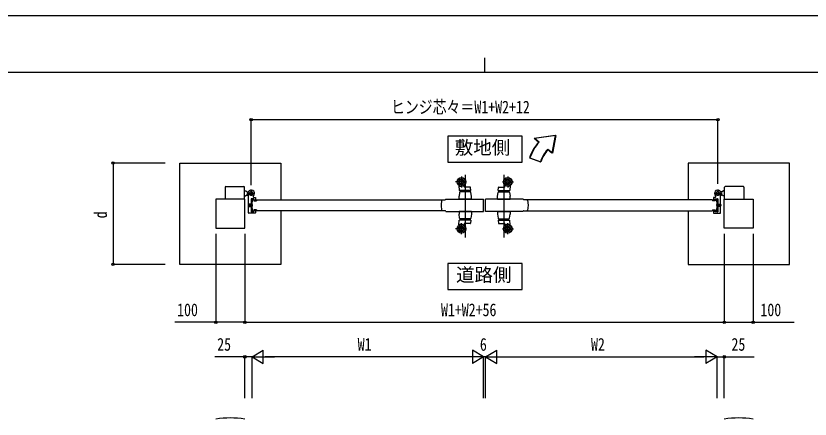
# Model space of a CAD drawing. Units: millimetres, scale not verified. Extents: x -4205 to 4205, y -2970 to 2970.
# Drawn here: x -1624 to 1120, y 1578 to 2970 of the extents above; entities that cross this region are included whole.
import ezdxf
from ezdxf.enums import TextEntityAlignment as Align

# ---------------------------------------------------------------- set-up
doc = ezdxf.new("R2010")
doc.units = ezdxf.units.MM
doc.header["$LTSCALE"] = 10
for name, color, linetype in [('0-1_USER1', 3, 'Continuous'), ('0-2_YKK_12', 2, 'Continuous'), ('0-3_YKK_13', 4, 'Continuous'), ('0-4_YKK_A1', 4, 'Continuous'), ('0-5_YKK_D', 6, 'Continuous'), ('0-6_YKK_ZWAK', 7, 'Continuous')]:
    doc.layers.add(name, color=color, linetype=linetype)
doc.styles.add('ＭＳ ゴシック', font='')
doc.styles.get('ＭＳ ゴシック').set_extended_font_data('MS Gothic')

msp = doc.modelspace()

# ---------------------------------------------------------------- linework, layer by layer
at = {"layer": '0-1_USER1'}
for points in [[(-132.01, 2554.58), (-132.01, 2465.33), (125.59, 2465.33), (125.59, 2554.58)], [(-132.01, 2115.14), (-132.01, 2025.89), (125.59, 2025.89), (125.59, 2115.14)]]:
    msp.add_lwpolyline(points, close=True, dxfattribs=at)
at = {"layer": '0-2_YKK_12'}
for p, q in [((-71.48, 2421.04), (-71.48, 2204.66)), ((61.52, 2421.04), (61.52, 2204.66))]:
    msp.add_line(p, q, dxfattribs=at)
at = {"layer": '0-3_YKK_13'}
for p, q in [((-84.98, 2416.05), (-84.98, 2378.05)), ((75.02, 2416.05), (75.02, 2378.05)), ((-66.98, 2397.05), (-104.98, 2397.05)), ((57.02, 2397.05), (95.02, 2397.05)), ((-810.98, 2365.55), (-810.98, 2348.55)), ((-93.89, 2383.99), (-92.52, 2367.51)), ((-91.22, 2360.83), (-92.98, 2347.05)), ((-52.53, 2367.05), (-92.02, 2367.05)), ((-53.72, 2362.55), (-89.24, 2362.55)), ((-86.98, 2362.55), (-86.98, 2367.05)), ((-75.12, 2379.88), (-75.85, 2384.26)), ((-54.54, 2379.05), (-74.13, 2379.05)), ((-55.98, 2367.05), (-55.98, 2362.55)), ((-52.03, 2367.6), (-53.04, 2377.7)), ((-49.98, 2347.05), (-51.74, 2360.83)), ((40.02, 2347.05), (41.78, 2360.83)), ((42.07, 2367.6), (43.08, 2377.7)), ((42.57, 2367.05), (82.06, 2367.05)), ((43.76, 2362.55), (79.28, 2362.55)), ((44.58, 2379.05), (64.17, 2379.05)), ((46.02, 2367.05), (46.02, 2362.55)), ((65.16, 2379.88), (65.89, 2384.26)), ((77.02, 2362.55), (77.02, 2367.05)), ((81.26, 2360.83), (83.02, 2347.05)), ((83.93, 2383.99), (82.56, 2367.51)), ((801.02, 2365.55), (801.02, 2348.55)), ((-825.38, 2353.19), (-813.02, 2356.5)), ((-822.44, 2356.05), (-816.81, 2357.56)), ((-822.36, 2355.39), (-822.44, 2355.37)), ((-816.64, 2356.92), (-822.36, 2355.39)), ((-821.66, 2352.8), (-821.74, 2352.77)), ((-815.95, 2354.33), (-821.66, 2352.8)), ((-815.78, 2353.69), (-821.4, 2352.19)), ((-820.48, 2289.55), (-820.48, 2349.7)), ((-802.48, 2357.05), (-819.48, 2357.05)), ((-816.81, 2357.56), (-815.78, 2353.69)), ((-810.48, 2338.25), (-810.48, 2293.85)), ((-801.78, 2338.55), (-810.18, 2338.55)), ((-807.98, 2316.05), (-806.88, 2337.05)), ((-806.88, 2337.05), (-801.98, 2337.05)), ((-801.98, 2337.05), (-801.28, 2331.55)), ((-801.48, 2334.05), (-801.48, 2338.25)), ((-800.98, 2343.55), (-796.48, 2343.55)), ((-796.48, 2333.05), (-800.48, 2333.05)), ((-795.48, 2342.55), (-795.48, 2334.05)), ((-792.28, 2335.05), (-792.73, 2331.55)), ((-792.28, 2335.05), (-151.52, 2335.05)), ((-153.65, 2333.55), (-155.18, 2316.05)), ((-153.65, 2333.55), (-153.02, 2333.55)), ((-151.53, 2334.92), (-151.52, 2335.05)), ((-151.52, 2335.05), (-140.69, 2335.05)), ((-138.68, 2337.05), (-138.7, 2336.87)), ((-138.68, 2337.05), (-7.98, 2337.05)), ((-92.98, 2337.05), (-92.98, 2347.05)), ((-92.98, 2337.05), (-49.98, 2337.05)), ((-49.98, 2337.05), (-92.98, 2337.05)), ((-49.98, 2337.05), (-49.98, 2347.05)), ((-7.98, 2295.05), (-7.98, 2337.05)), ((-1.98, 2295.05), (-1.98, 2337.05)), ((128.72, 2337.05), (-1.98, 2337.05)), ((40.02, 2337.05), (40.02, 2347.05)), ((83.02, 2337.05), (40.02, 2337.05)), ((40.02, 2337.05), (83.02, 2337.05)), ((83.02, 2337.05), (83.02, 2347.05)), ((128.72, 2337.05), (128.74, 2336.87)), ((141.56, 2335.05), (130.73, 2335.05)), ((782.32, 2335.05), (141.56, 2335.05)), ((141.57, 2334.92), (141.56, 2335.05)), ((143.69, 2333.55), (143.06, 2333.55)), ((143.69, 2333.55), (145.22, 2316.05)), ((782.32, 2335.05), (782.77, 2331.55)), ((785.52, 2342.55), (785.52, 2334.05)), ((791.02, 2343.55), (786.52, 2343.55)), ((786.52, 2333.05), (790.52, 2333.05)), ((792.02, 2337.05), (791.32, 2331.55)), ((791.52, 2334.05), (791.52, 2338.25)), ((791.82, 2338.55), (800.22, 2338.55)), ((796.92, 2337.05), (792.02, 2337.05)), ((792.52, 2357.05), (809.52, 2357.05)), ((798.02, 2316.05), (796.92, 2337.05)), ((800.52, 2338.25), (800.52, 2293.85)), ((815.42, 2353.19), (803.06, 2356.5)), ((806.85, 2357.56), (805.81, 2353.69)), ((805.81, 2353.69), (811.44, 2352.19)), ((805.98, 2354.33), (811.7, 2352.8)), ((806.68, 2356.92), (812.4, 2355.39)), ((812.48, 2356.05), (806.85, 2357.56)), ((810.52, 2289.55), (810.52, 2349.7)), ((811.7, 2352.8), (811.78, 2352.77)), ((812.4, 2355.39), (812.48, 2355.37)), ((-822.98, 2316.05), (-804.98, 2316.05)), ((-818.78, 2320.05), (-819.98, 2318.85)), ((-819.98, 2318.85), (-819.98, 2313.25)), ((-818.78, 2312.05), (-819.98, 2313.25)), ((-819.46, 2319.37), (-810.28, 2319.37)), ((-819.46, 2312.73), (-810.28, 2312.73)), ((-818.78, 2312.05), (-818.78, 2320.05)), ((-810.28, 2320.05), (-818.78, 2320.05)), ((-818.78, 2312.05), (-810.28, 2312.05)), ((-809.18, 2320.05), (-810.28, 2320.05)), ((-810.28, 2319.37), (-808.5, 2319.37)), ((-810.28, 2312.73), (-808.5, 2312.73)), ((-810.28, 2312.05), (-809.18, 2312.05)), ((-809.18, 2312.05), (-807.98, 2313.25)), ((-806.88, 2295.05), (-807.98, 2316.05)), ((-801.28, 2331.55), (-793.44, 2331.55)), ((-793.44, 2331.55), (-792.73, 2331.55)), ((-155.18, 2316.05), (-153.65, 2298.55)), ((145.22, 2316.05), (143.69, 2298.55)), ((783.48, 2331.55), (782.77, 2331.55)), ((791.32, 2331.55), (783.48, 2331.55)), ((813.02, 2316.05), (795.02, 2316.05)), ((796.92, 2295.05), (798.02, 2316.05)), ((799.22, 2312.05), (798.02, 2313.25)), ((800.32, 2319.37), (798.54, 2319.37)), ((800.32, 2312.73), (798.54, 2312.73)), ((799.22, 2320.05), (800.32, 2320.05)), ((800.32, 2312.05), (799.22, 2312.05)), ((800.32, 2320.05), (808.82, 2320.05)), ((809.5, 2319.37), (800.32, 2319.37)), ((809.5, 2312.73), (800.32, 2312.73)), ((808.82, 2312.05), (800.32, 2312.05)), ((808.82, 2312.05), (808.82, 2320.05)), ((808.82, 2320.05), (810.02, 2318.85)), ((808.82, 2312.05), (810.02, 2313.25)), ((810.02, 2318.85), (810.02, 2313.25)), ((-796.48, 2288.55), (-819.48, 2288.55)), ((-810.18, 2293.55), (-801.78, 2293.55)), ((-801.98, 2295.05), (-806.88, 2295.05)), ((-801.28, 2300.55), (-801.98, 2295.05)), ((-801.48, 2293.85), (-801.48, 2298.05)), ((-793.44, 2300.55), (-801.28, 2300.55)), ((-800.48, 2299.05), (-796.48, 2299.05)), ((-795.48, 2298.05), (-795.48, 2289.55)), ((-792.73, 2300.55), (-793.44, 2300.55)), ((-792.73, 2300.55), (-792.28, 2297.05)), ((-151.52, 2297.05), (-792.28, 2297.05)), ((-153.02, 2298.55), (-153.65, 2298.55)), ((-138.68, 2295.05), (-138.7, 2295.22)), ((-138.68, 2295.05), (-7.98, 2295.05)), ((-49.98, 2295.05), (-92.98, 2295.05)), ((-49.98, 2295.05), (-92.98, 2295.05)), ((-49.98, 2295.05), (-92.98, 2295.05)), ((-92.98, 2295.05), (-92.98, 2285.05)), ((-91.22, 2271.27), (-92.98, 2285.05)), ((-49.98, 2285.05), (-51.74, 2271.27)), ((-49.98, 2295.05), (-49.98, 2285.05)), ((128.72, 2295.05), (-1.98, 2295.05)), ((40.02, 2295.05), (83.02, 2295.05)), ((40.02, 2295.05), (83.02, 2295.05)), ((40.02, 2295.05), (40.02, 2285.05)), ((40.02, 2295.05), (83.02, 2295.05)), ((40.02, 2285.05), (41.78, 2271.27)), ((81.26, 2271.27), (83.02, 2285.05)), ((83.02, 2295.05), (83.02, 2285.05)), ((128.72, 2295.05), (128.74, 2295.22)), ((141.56, 2297.05), (782.32, 2297.05)), ((143.06, 2298.55), (143.69, 2298.55)), ((782.77, 2300.55), (782.32, 2297.05)), ((782.77, 2300.55), (783.48, 2300.55)), ((783.48, 2300.55), (791.32, 2300.55)), ((785.52, 2298.05), (785.52, 2289.55)), ((790.52, 2299.05), (786.52, 2299.05)), ((786.52, 2288.55), (809.52, 2288.55)), ((791.32, 2300.55), (792.02, 2295.05)), ((791.52, 2293.85), (791.52, 2298.05)), ((800.22, 2293.55), (791.82, 2293.55)), ((792.02, 2295.05), (796.92, 2295.05)), ((-93.89, 2248.11), (-92.52, 2264.59)), ((-52.53, 2265.05), (-92.02, 2265.05)), ((-53.72, 2269.55), (-89.24, 2269.55)), ((-86.98, 2269.55), (-86.98, 2265.05)), ((-84.98, 2216.05), (-84.98, 2254.05)), ((-75.12, 2252.21), (-75.85, 2247.84)), ((-54.54, 2253.05), (-74.13, 2253.05)), ((-55.98, 2265.05), (-55.98, 2269.55)), ((-52.04, 2264.5), (-53.05, 2254.4)), ((42.07, 2264.5), (43.08, 2254.4)), ((42.57, 2265.05), (82.06, 2265.05)), ((43.76, 2269.55), (79.28, 2269.55)), ((44.58, 2253.05), (64.17, 2253.05)), ((46.02, 2265.05), (46.02, 2269.55)), ((65.16, 2252.21), (65.89, 2247.84)), ((75.02, 2216.05), (75.02, 2254.05)), ((77.02, 2269.55), (77.02, 2265.05)), ((83.93, 2248.11), (82.56, 2264.59)), ((-66.98, 2235.05), (-104.98, 2235.05)), ((57.02, 2235.05), (95.02, 2235.05))]:
    msp.add_line(p, q, dxfattribs=at)
for points in [[(-824.9, 2355.49), (-822.78, 2355.08), (-821.89, 2354.13)], [(-822.61, 2356), (-822.99, 2357.45), (-824.26, 2356.72)], [(-823.82, 2351.43), (-822.18, 2352.86), (-821.89, 2354.13)], [(-821.57, 2352.14), (-821.18, 2350.69), (-822.64, 2350.69)], [(-821.4, 2352.19), (-821.57, 2352.14), (-822.61, 2356), (-822.44, 2356.05)], [(811.61, 2352.14), (811.22, 2350.69), (812.68, 2350.69)], [(811.44, 2352.19), (811.61, 2352.14), (812.65, 2356), (812.48, 2356.05)], [(814.94, 2355.49), (812.82, 2355.08), (811.93, 2354.13)], [(813.86, 2351.43), (812.22, 2352.86), (811.93, 2354.13)], [(812.65, 2356), (813.03, 2357.45), (814.29, 2356.72)], [(-809.18, 2312.05), (-809.18, 2320.05), (-807.98, 2318.85), (-807.98, 2313.25)], [(799.22, 2312.05), (799.22, 2320.05), (798.02, 2318.85), (798.02, 2313.25)], [(-140.69, 2297.05), (-151.52, 2297.05), (-151.53, 2297.18)], [(130.73, 2297.05), (141.56, 2297.05), (141.57, 2297.18)]]:
    msp.add_lwpolyline(points, dxfattribs=at)
for centre, radius in [((-84.98, 2397.05), 15), ((-84.98, 2397.05), 14.7), ((-84.98, 2397.05), 9.75), ((-84.98, 2397.05), 6.6), ((75.02, 2397.05), 15), ((75.02, 2397.05), 14.7), ((75.02, 2397.05), 9.75), ((75.02, 2397.05), 6.6), ((-84.98, 2235.05), 15), ((-84.98, 2235.05), 14.7), ((75.02, 2235.05), 15), ((75.02, 2235.05), 14.7), ((-84.98, 2235.05), 9.75), ((-84.98, 2235.05), 6.6), ((75.02, 2235.05), 9.75), ((75.02, 2235.05), 6.6)]:
    msp.add_circle(centre, radius, dxfattribs=at)
for centre, radius, start, end in [((-810.98, 2357.05), 11.5, 313.60282, 210.45031), ((-810.98, 2357.05), 6.5, 90, 270), ((-810.98, 2357.05), 6.5, 270, 89.99996), ((-810.98, 2357.05), 6.5, 270, 90), ((-93.39, 2384.03), 0.5, 57.12534, 184.76364), ((-84.98, 2397.05), 15, 237.12534, 303.86897), ((-92.02, 2367.55), 0.5, 184.76364, 270), ((-89.24, 2360.55), 2, 90, 172), ((-84.98, 2397.05), 15, 270, 303.86897), ((-76.34, 2384.18), 0.5, 9.46232, 123.86897), ((-74.13, 2380.05), 1, 189.46232, 270), ((-54.54, 2377.55), 1.5, 5.71059, 90), ((-53.72, 2360.55), 2, 8, 90), ((-52.53, 2367.55), 0.5, 270, 5.71059), ((43.76, 2360.55), 2, 90, 172), ((42.57, 2367.55), 0.5, 174.28941, 270), ((44.58, 2377.55), 1.5, 90, 174.28941), ((64.17, 2380.05), 1, 270, 350.53768), ((66.38, 2384.18), 0.5, 56.13103, 170.53768), ((75.02, 2397.05), 15, 236.13103, 270), ((75.02, 2397.05), 15, 236.13103, 302.87466), ((79.28, 2360.55), 2, 8, 90), ((82.06, 2367.55), 0.5, 270, 355.23636), ((83.43, 2384.03), 0.5, 355.23636, 122.87466), ((801.02, 2357.05), 11.5, 329.54969, 226.39718), ((801.02, 2357.05), 6.5, 90.00004, 270), ((801.02, 2357.05), 6.5, 90, 270), ((801.02, 2357.05), 6.5, 270, 90), ((-823.61, 2355.6), 1.3, 120, 180.9647), ((-815.91, 2355.73), 9, 180.9647, 209.0353), ((-822.64, 2351.99), 1.3, 209.0353, 270), ((-823.48, 2349.7), 3, 0, 30.45031), ((-810.18, 2338.25), 0.3, 90, 180), ((-800.98, 2346.55), 3, 133.60282, 270), ((-801.78, 2338.25), 0.3, 0, 90), ((-800.48, 2334.05), 1, 180, 270), ((-796.48, 2342.55), 1, 0, 90), ((-796.48, 2334.05), 1, 270, 0), ((-153.02, 2335.05), 1.5, 270, 355), ((-140.69, 2337.05), 2, 270, 355), ((130.73, 2337.05), 2, 185, 270), ((143.06, 2335.05), 1.5, 185, 270), ((786.52, 2342.55), 1, 90, 180), ((786.52, 2334.05), 1, 180, 270), ((790.52, 2334.05), 1, 270, 0), ((791.02, 2346.55), 3, 270, 46.39718), ((791.82, 2338.25), 0.3, 90, 180), ((800.22, 2338.25), 0.3, 0, 90), ((813.52, 2349.7), 3, 149.54969, 180), ((812.68, 2351.99), 1.3, 270, 330.9647), ((805.95, 2355.73), 9, 330.9647, 359.0353), ((813.64, 2355.6), 1.3, 359.0353, 60), ((-819.48, 2289.55), 1, 180, 270), ((-810.18, 2293.85), 0.3, 180, 270), ((-801.78, 2293.85), 0.3, 270, 0), ((-800.48, 2298.05), 1, 90, 180), ((-796.48, 2298.05), 1, 0, 90), ((-796.48, 2289.55), 1, 270, 0), ((-153.02, 2297.05), 1.5, 5, 90), ((-140.69, 2295.05), 2, 5, 90), ((130.73, 2295.05), 2, 90, 175), ((143.06, 2297.05), 1.5, 90, 175), ((786.52, 2298.05), 1, 90, 180), ((786.52, 2289.55), 1, 180, 270), ((790.52, 2298.05), 1, 0, 90), ((791.82, 2293.85), 0.3, 180, 270), ((800.22, 2293.85), 0.3, 270, 0), ((809.52, 2289.55), 1, 270, 0), ((-84.98, 2235.05), 15, 56.13103, 122.87466), ((-92.02, 2264.55), 0.5, 90, 175.23636), ((-89.24, 2271.55), 2, 188, 270), ((-84.98, 2235.05), 15, 56.13103, 90), ((-74.13, 2252.05), 1, 90, 170.53768), ((-54.54, 2254.55), 1.5, 270, 354.28941), ((-53.72, 2271.55), 2, 270, 352), ((-52.53, 2264.55), 0.5, 354.28941, 90), ((43.76, 2271.55), 2, 188, 270), ((42.57, 2264.55), 0.5, 90, 185.71059), ((44.58, 2254.55), 1.5, 185.71059, 270), ((64.17, 2252.05), 1, 9.46232, 90), ((75.02, 2235.05), 15, 90, 123.86897), ((75.02, 2235.05), 15, 57.12534, 123.86897), ((79.28, 2271.55), 2, 270, 352), ((82.06, 2264.55), 0.5, 4.76364, 90), ((-93.39, 2248.07), 0.5, 175.23636, 302.87466), ((-76.34, 2247.92), 0.5, 236.13103, 350.53768), ((66.38, 2247.92), 0.5, 189.46232, 303.86897), ((83.43, 2248.07), 0.5, 237.12534, 4.76364)]:
    msp.add_arc(centre, radius, start, end, dxfattribs=at)
at = {"layer": '0-4_YKK_A1'}
for p, q in [((239.38, 2557.05), (166.17, 2547.04)), ((241.15, 2557.05), (167.94, 2547.04)), ((239.38, 2557.05), (227.45, 2495.62)), ((241.15, 2557.05), (229.23, 2495.62)), ((181.49, 2534.18), (166.17, 2547.04)), ((183.26, 2534.18), (167.94, 2547.04)), ((227.45, 2495.62), (212.13, 2508.47)), ((229.23, 2495.62), (213.9, 2508.47)), ((150.23, 2480.05), (187.82, 2466.37)), ((152.01, 2480.05), (189.59, 2466.37)), ((-900.98, 2378.55), (-900.98, 2337.05)), ((-898.98, 2380.55), (-835.98, 2380.55)), ((-833.98, 2337.05), (-833.98, 2378.55)), ((-833.98, 2365.55), (-828.98, 2365.55)), ((-826.48, 2363.05), (-828.98, 2365.55)), ((-826.48, 2363.05), (-820.79, 2363.05)), ((816.52, 2363.05), (810.83, 2363.05)), ((816.52, 2363.05), (819.02, 2365.55)), ((824.02, 2365.55), (819.02, 2365.55)), ((824.02, 2337.05), (824.02, 2378.55)), ((889.02, 2380.55), (826.02, 2380.55)), ((891.02, 2378.55), (891.02, 2337.05)), ((-833.98, 2348.55), (-828.98, 2348.55)), ((-826.48, 2351.05), (-828.98, 2348.55)), ((-826.48, 2351.05), (-820.79, 2351.05)), ((816.52, 2351.05), (810.83, 2351.05)), ((816.52, 2351.05), (819.02, 2348.55)), ((824.02, 2348.55), (819.02, 2348.55))]:
    msp.add_line(p, q, dxfattribs=at)
for points in [[(-1057.98, 2462.05), (-707.98, 2462.05), (-707.98, 2335.05)], [(-707.98, 2297.05), (-707.98, 2112.05), (-1057.98, 2112.05), (-1057.98, 2462.05)], [(1048.02, 2462.05), (698.02, 2462.05), (698.02, 2335.05)], [(698.02, 2297.05), (698.02, 2112.05), (1048.02, 2112.05), (1048.02, 2462.05)]]:
    msp.add_lwpolyline(points, dxfattribs=at)
for points in [[(-932.98, 2237.05), (-832.98, 2237.05), (-832.98, 2337.05), (-932.98, 2337.05)], [(923.02, 2237.05), (823.02, 2237.05), (823.02, 2337.05), (923.02, 2337.05)]]:
    msp.add_lwpolyline(points, close=True, dxfattribs=at)
for centre, radius, start, end in [((319.38, 2418.48), 180, 140, 160), ((321.15, 2418.48), 180, 140, 160), ((319.38, 2418.48), 140, 140, 160), ((321.15, 2418.48), 140, 140, 160), ((-898.98, 2378.55), 2, 90, 180), ((-835.98, 2378.55), 2, 360, 90), ((826.02, 2378.55), 2, 90, 180), ((889.02, 2378.55), 2, 0, 90), ((-882.98, 1261.83), 320, 80.9989, 99.0011), ((873.02, 1261.83), 320, 80.9989, 99.0011)]:
    msp.add_arc(centre, radius, start, end, dxfattribs=at)
at = {"layer": '0-5_YKK_D'}
for p, q in [((-810.98, 2385.55), (-810.98, 2613.05)), ((-810.98, 2612.05), (801.02, 2612.05)), ((801.02, 2390.05), (801.02, 2613.05)), ((-1107.98, 2462.05), (-1289, 2462.05)), ((-1288, 2462.05), (-1288, 2112.05)), ((-932.98, 2217.05), (-932.98, 1911.05)), ((-832.98, 2217.05), (-832.98, 1911.05)), ((-832.98, 2217.05), (-832.98, 1911.05)), ((823.02, 2217.05), (823.02, 1911.05)), ((823.02, 2217.05), (823.02, 1911.05)), ((923.02, 2217.05), (923.02, 1911.05)), ((-1107.98, 2112.05), (-1289, 2112.05)), ((-832.98, 1912.05), (823.02, 1912.05)), ((-807.98, 1792.84), (-769.01, 1815.34)), ((-769.01, 1770.34), (-769.01, 1815.34)), ((-7.98, 1792.84), (-46.95, 1815.34)), ((-46.95, 1815.34), (-46.95, 1770.34)), ((-1.98, 1792.84), (36.99, 1815.34)), ((36.99, 1770.34), (36.99, 1815.34)), ((798.02, 1792.84), (759.05, 1815.34)), ((759.05, 1815.34), (759.05, 1770.34)), ((-832.98, 1650.39), (-832.98, 1793.84)), ((-807.98, 1650.39), (-807.98, 1793.84)), ((-807.98, 1650.39), (-807.98, 1793.84)), ((-807.98, 1792.84), (-769.01, 1770.34)), ((-807.98, 1792.84), (-730.04, 1792.84)), ((-52.98, 1792.84), (-762.98, 1792.84)), ((-7.98, 1792.84), (-85.92, 1792.84)), ((-7.98, 1792.84), (-46.95, 1770.34)), ((-7.98, 1792.84), (-24.98, 1792.84)), ((-7.98, 1650.39), (-7.98, 1793.84)), ((-7.98, 1650.39), (-7.98, 1793.84)), ((-1.98, 1792.84), (-7.98, 1792.84)), ((-1.98, 1650.39), (-1.98, 1793.84)), ((-1.98, 1650.39), (-1.98, 1793.84)), ((-1.98, 1792.84), (15.02, 1792.84)), ((-1.98, 1792.84), (36.99, 1770.34)), ((-1.98, 1792.84), (75.96, 1792.84)), ((43.02, 1792.84), (753.02, 1792.84)), ((798.02, 1792.84), (720.08, 1792.84)), ((798.02, 1792.84), (759.05, 1770.34)), ((798.02, 1650.39), (798.02, 1793.84)), ((798.02, 1650.39), (798.02, 1793.84)), ((823.02, 1650.39), (823.02, 1793.84))]:
    msp.add_line(p, q, dxfattribs=at)
for points in [[(-832.98, 1912.05), (-932.98, 1912.05), (-1074.78, 1912.05)], [(823.02, 1912.05), (923.02, 1912.05), (1064.82, 1912.05)], [(-807.98, 1792.84), (-832.98, 1792.84), (-936.38, 1792.84)], [(798.02, 1792.84), (823.02, 1792.84), (926.42, 1792.84)]]:
    msp.add_lwpolyline(points, dxfattribs=at)
for centre in [(-810.98, 2612.05), (801.02, 2612.05), (-1288, 2462.05), (-1288, 2112.05), (-932.98, 1912.05), (-832.98, 1912.05), (-832.98, 1912.05), (823.02, 1912.05), (823.02, 1912.05), (923.02, 1912.05), (-832.98, 1792.84), (823.02, 1792.84)]:
    msp.add_circle(centre, 4.25, dxfattribs=at)
at = {"layer": '0-6_YKK_ZWAK'}
for p, q in [((-4.98, 2825), (-4.98, 2775)), ((3895.02, 2775), (-3904.98, 2775))]:
    msp.add_line(p, q, dxfattribs=at)
msp.add_lwpolyline([(-4205, -2970), (4205, -2970), (4205, 2970), (-4205, 2970)], close=True, dxfattribs=at)

# ---------------------------------------------------------------- texts
at = {"layer": '0-1_USER1', "style": 'ＭＳ ゴシック'}
for s, p in [('敷地側', (-107.63, 2478.08)), ('道路側', (-103.29, 2038.64))]:
    msp.add_text(s, height=46.74, dxfattribs=at).set_placement(p, align=Align.BOTTOM_LEFT)
at = {"layer": '0-5_YKK_D', "style": 'ＭＳ ゴシック', "width": 0.8}
for s, p in [('ヒンジ芯々＝W1+W2+12', (-328.18, 2620.05)), ('100', (-1066.78, 1920.05)), ('W1+W2+56', (-155.38, 1920.05)), ('100', (948.02, 1920.05)), ('25', (-928.38, 1800.84)), ('W1', (-443.18, 1800.84)), ('6', (-20.98, 1800.84)), ('W2', (362.82, 1800.84)), ('25', (848.02, 1800.84))]:
    msp.add_text(s, height=43.99, dxfattribs=at).set_placement(p, align=Align.BOTTOM_LEFT)
msp.add_text('d', height=43.99, rotation=90, dxfattribs=at).set_placement((-1296, 2271.05), align=Align.BOTTOM_LEFT)

doc.saveas('drawing.dxf')
